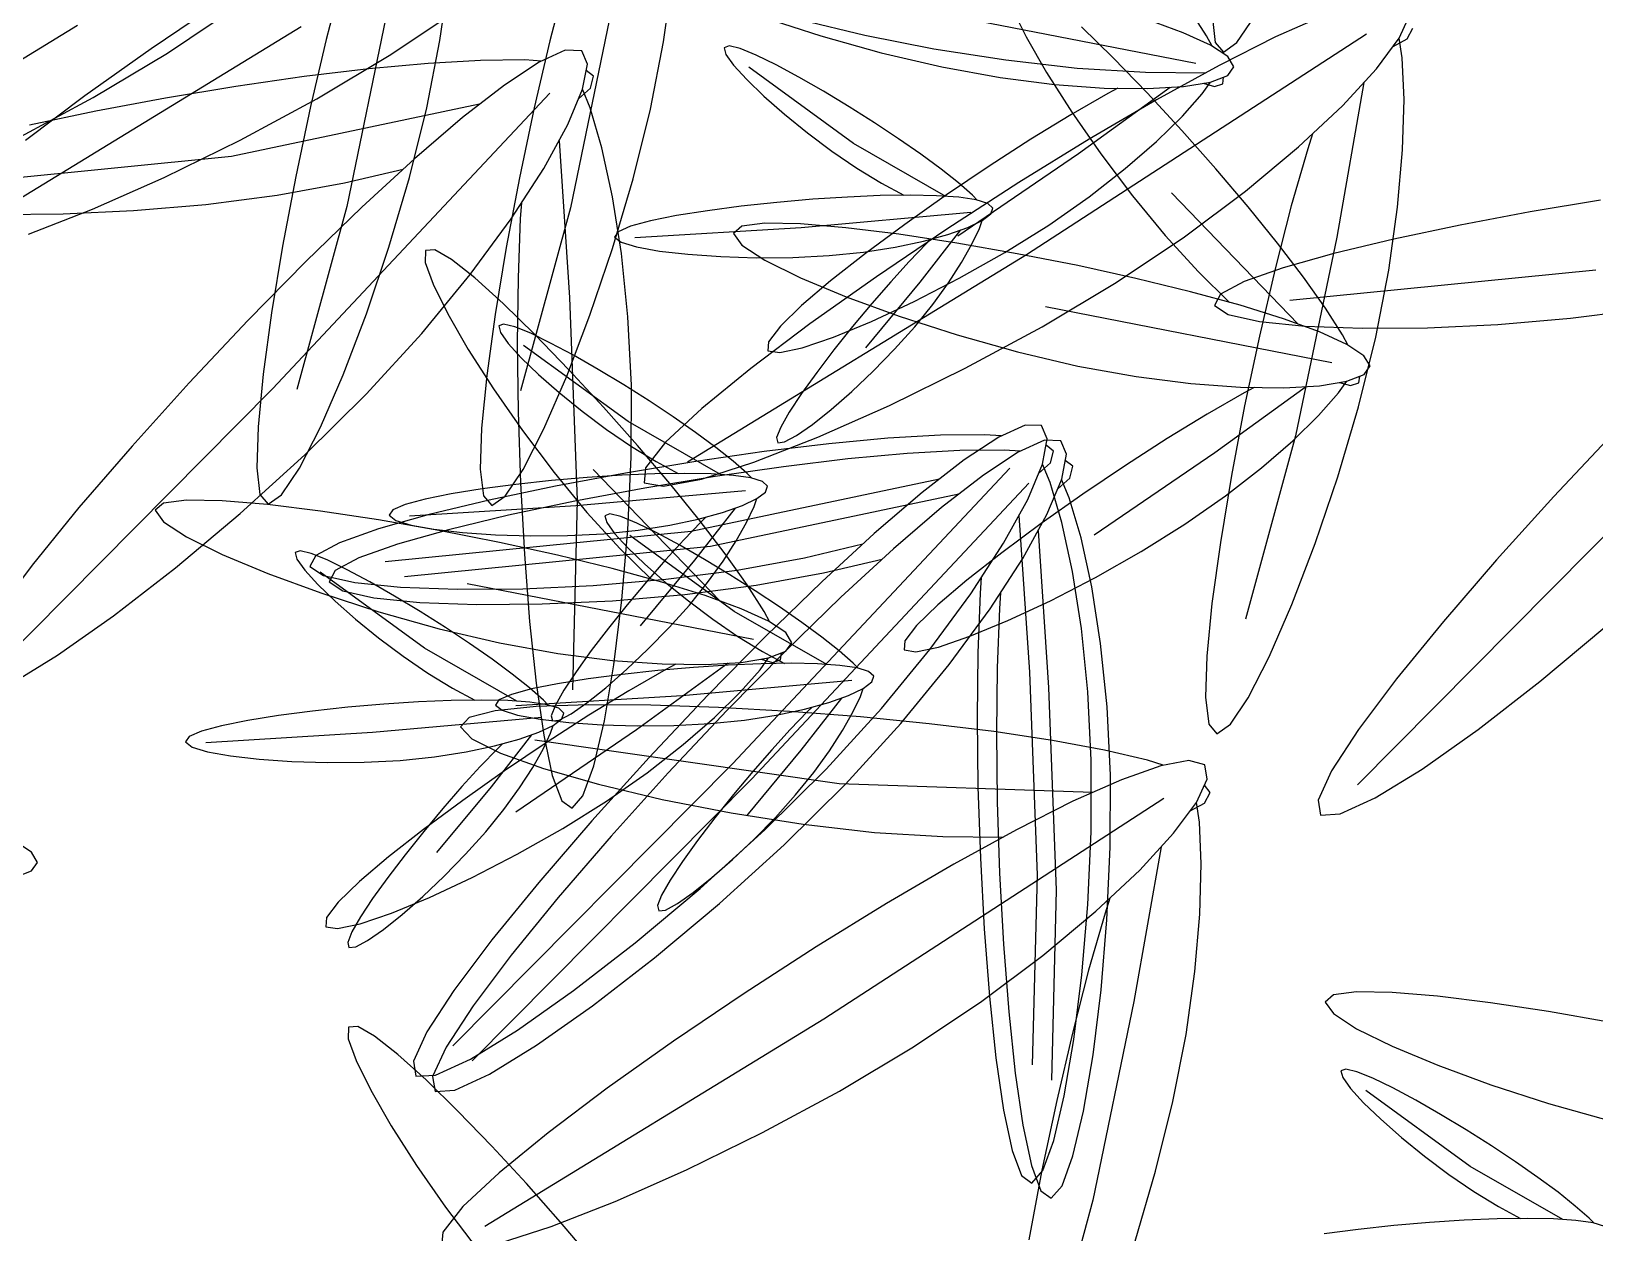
# Model space of a CAD drawing. Extents: x 302512 to 1034855, y -184136 to 410364.
# Drawn here: x 565200 to 566780, y 312235 to 313449 of the extents above; entities that cross this region are included whole.
import ezdxf

# ---------------------------------------------------------------- set-up
doc = ezdxf.new("R2010")
doc.units = 0
doc.header["$MEASUREMENT"] = 0
for name, color, linetype in [('F', 5, 'Continuous'), ('WALL', 4, 'Continuous'), ('坐椅', 7, 'Continuous'), ('建筑', 2, 'Continuous'), ('树', 80, 'Continuous'), ('绿化', 97, 'Continuous'), ('绿地', 3, 'Continuous')]:
    doc.layers.add(name, color=color, linetype=linetype)
doc.styles.add('DIM_FONT', font='SIMPLEX.shx', dxfattribs={"width": 0.8})

# ---------------------------------------------------------------- blocks, each defined once
blk = doc.blocks.new('A$C46FC3478')
at = {"layer": '建筑'}
blk.add_lwpolyline([(19540.3, 6013.8, -1.219954), (14822.4, 1630.1, -5.709585)], format="xyb", dxfattribs=at)
blk = doc.blocks.new('_F43BVI')
at = {"layer": '绿地'}
for p, q in [((-0.10913, 0.82807), (-0.10205, 0.86564)), ((-0.16382, 0.86274), (-0.16951, 0.82523)), ((-0.12917, 0.84887), (-0.16426, 0.68914)), ((-0.00488, 0.8314), (0.09169, 0.64362)), ((-0.16951, 0.82523), (-0.1744, 0.78779)), ((-0.11794, 0.79044), (-0.10913, 0.82807)), ((-0.27727, 0.79164), (-0.28172, 0.7963)), ((-0.2758, 0.78324), (-0.27727, 0.79164)), ((-0.12789, 0.7543), (-0.11794, 0.79044)), ((-0.26846, 0.78594), (-0.27895, 0.78766)), ((-0.24713, 0.78003), (-0.26846, 0.78594)), ((-0.1744, 0.78779), (-0.17825, 0.75194)), ((-0.22199, 0.77105), (-0.24713, 0.78003)), ((-0.28635, 0.7718), (-0.23074, 0.56357)), ((-0.19383, 0.75909), (-0.22199, 0.77105)), ((-0.26237, 0.76259), (-0.18863, 0.72331)), ((-0.16344, 0.74422), (-0.19383, 0.75909)), ((-0.17825, 0.75194), (-0.18085, 0.71921)), ((-0.13839, 0.7212), (-0.12789, 0.7543)), ((-0.13161, 0.72653), (-0.16344, 0.74422)), ((-0.24486, 0.72819), (-0.23811, 0.72328)), ((-0.23811, 0.72328), (-0.21191, 0.70553)), ((-0.18863, 0.72331), (-0.09486, 0.66976)), ((-0.09919, 0.70626), (-0.13161, 0.72653)), ((-0.30344, 0.70497), (-0.31394, 0.71837)), ((-0.18085, 0.71921), (-0.18198, 0.69115)), ((-0.14886, 0.6927), (-0.13839, 0.7212)), ((-0.13824, 0.71021), (-0.15465, 0.70594)), ((-0.13202, 0.71132), (-0.13824, 0.71021)), ((-0.11122, 0.71053), (-0.11452, 0.71204)), ((-0.11125, 0.70589), (-0.11122, 0.71053)), ((-0.3009, 0.69659), (-0.30344, 0.70497)), ((-0.21191, 0.70553), (-0.18277, 0.68694)), ((-0.12588, 0.70017), (-0.20135, 0.56457)), ((-0.17387, 0.69993), (-0.19537, 0.69238)), ((-0.15465, 0.70594), (-0.17387, 0.69993)), ((-0.1147, 0.70081), (-0.11125, 0.70589)), ((-0.10955, 0.69853), (-0.11412, 0.70467)), ((-0.10147, 0.68479), (-0.10955, 0.69853)), ((-0.06734, 0.68437), (-0.09919, 0.70626)), ((-0.31197, 0.69069), (-0.32838, 0.68642)), ((-0.3212, 0.69686), (-0.30713, 0.69404)), ((-0.30575, 0.69179), (-0.31197, 0.69069)), ((-0.30713, 0.69404), (-0.3009, 0.69659)), ((-0.28496, 0.69101), (-0.28826, 0.69252)), ((-0.28499, 0.68637), (-0.28496, 0.69101)), ((-0.19537, 0.69238), (-0.21861, 0.6835)), ((-0.18198, 0.69115), (-0.18141, 0.66928)), ((-0.15872, 0.67035), (-0.14886, 0.6927)), ((0.35244, 0.69089), (0.34914, 0.68926)), ((-0.30351, 0.65392), (-0.29331, 0.68427)), ((-0.28844, 0.68128), (-0.28499, 0.68637)), ((-0.28329, 0.679), (-0.28785, 0.68515)), ((-0.21861, 0.6835), (-0.24307, 0.6735)), ((-0.15095, 0.68956), (-0.23827, 0.64706)), ((-0.18277, 0.68694), (-0.15138, 0.66794)), ((-0.11809, 0.68339), (-0.09959, 0.62616)), ((-0.09295, 0.66756), (-0.10147, 0.68479)), ((-0.0373, 0.66196), (-0.06734, 0.68437)), ((0.34063, 0.6842), (0.33084, 0.67772)), ((0.34914, 0.68926), (0.34063, 0.6842)), ((-0.29962, 0.68064), (-0.37509, 0.54505)), ((-0.27521, 0.66527), (-0.28329, 0.679)), ((-0.24307, 0.6735), (-0.26812, 0.66261)), ((0.34536, 0.67562), (0.30332, 0.63765)), ((0.33084, 0.67772), (0.32001, 0.67)), ((-0.26669, 0.64804), (-0.27521, 0.66527)), ((-0.18141, 0.66928), (-0.17891, 0.65514)), ((-0.16739, 0.65569), (-0.15872, 0.67035)), ((-0.15138, 0.66794), (-0.11852, 0.64899)), ((-0.09486, 0.66976), (-0.01053, 0.6143)), ((-0.08437, 0.64727), (-0.09295, 0.66756)), ((0.32001, 0.67), (0.30843, 0.66126)), ((-0.26812, 0.66261), (-0.29283, 0.65126)), ((-0.29182, 0.66387), (-0.27333, 0.60663)), ((-0.19378, 0.64776), (-0.17331, 0.65836)), ((-0.12625, 0.65683), (-0.12521, 0.65091)), ((-0.01029, 0.64014), (-0.0373, 0.66196)), ((0.30843, 0.66126), (0.29635, 0.65169)), ((-0.3169, 0.62005), (-0.30351, 0.65392)), ((-0.29283, 0.65126), (-0.31617, 0.63989)), ((-0.17891, 0.65514), (-0.17426, 0.65027)), ((-0.17426, 0.65027), (-0.16739, 0.65569)), ((-0.12521, 0.65091), (-0.12054, 0.62861)), ((-0.11852, 0.64899), (-0.08541, 0.63082)), ((0.29635, 0.65169), (0.28407, 0.64153)), ((0.32814, 0.64526), (0.33789, 0.65452)), ((-0.25811, 0.62775), (-0.26669, 0.64804)), ((-0.21766, 0.63694), (-0.19378, 0.64776)), ((-0.07609, 0.62437), (-0.08437, 0.64727)), ((0.01245, 0.62001), (-0.01029, 0.64014)), ((0.28407, 0.64153), (0.27207, 0.63116)), ((0.31651, 0.63532), (0.32814, 0.64526)), ((-0.31617, 0.63989), (-0.33712, 0.62895)), ((-0.29998, 0.63731), (-0.29895, 0.63139)), ((-0.24328, 0.62688), (-0.21766, 0.63694)), ((0.30332, 0.63765), (0.24765, 0.59742)), ((0.30378, 0.62553), (0.31651, 0.63532)), ((-0.29895, 0.63139), (-0.29427, 0.60908)), ((-0.2696, 0.61784), (-0.24328, 0.62688)), ((-0.24983, 0.60484), (-0.25811, 0.62775)), ((-0.12054, 0.62861), (-0.11477, 0.6044)), ((-0.09959, 0.62616), (-0.07787, 0.5515)), ((-0.08541, 0.63082), (-0.05342, 0.61418)), ((-0.06848, 0.59927), (-0.07609, 0.62437)), ((0.27207, 0.63116), (0.26083, 0.62101)), ((0.2905, 0.6162), (0.30378, 0.62553)), ((-0.33276, 0.58526), (-0.3169, 0.62005)), ((-0.29545, 0.61008), (-0.2696, 0.61784)), ((0.02969, 0.60269), (0.01245, 0.62001)), ((0.26083, 0.62101), (0.25087, 0.61148)), ((0.27728, 0.60766), (0.2905, 0.6162)), ((-0.31965, 0.60382), (-0.29545, 0.61008)), ((-0.29427, 0.60908), (-0.2885, 0.58488)), ((-0.05342, 0.61418), (-0.02388, 0.59986)), ((0.25087, 0.61148), (0.24266, 0.603)), ((0.26473, 0.60023), (0.27728, 0.60766)), ((-0.35845, 0.59676), (-0.34104, 0.5993)), ((-0.34104, 0.5993), (-0.31965, 0.60382)), ((-0.27333, 0.60663), (-0.25161, 0.53198)), ((-0.24221, 0.57975), (-0.24983, 0.60484)), ((-0.11477, 0.6044), (-0.10804, 0.57885)), ((-0.06184, 0.57256), (-0.06848, 0.59927)), ((-0.02388, 0.59986), (0.00185, 0.5886)), ((0.04019, 0.58929), (0.02969, 0.60269)), ((0.24266, 0.603), (0.23673, 0.59599)), ((0.25348, 0.59423), (0.26473, 0.60023)), ((0.23673, 0.59599), (0.23356, 0.59086)), ((0.23356, 0.59086), (0.23365, 0.58804)), ((0.24413, 0.58998), (0.25348, 0.59423)), ((-0.35031, 0.55083), (-0.33276, 0.58526)), ((-0.2885, 0.58488), (-0.28178, 0.55933)), ((0.00185, 0.5886), (0.02243, 0.58118)), ((0.04273, 0.58091), (0.04019, 0.58929)), ((0.23365, 0.58804), (0.23732, 0.58781)), ((0.23732, 0.58781), (0.24413, 0.58998)), ((-0.23558, 0.55303), (-0.24221, 0.57975)), ((-0.10804, 0.57885), (-0.10052, 0.5526)), ((0.02243, 0.58118), (0.0365, 0.57836)), ((0.0365, 0.57836), (0.04273, 0.58091)), ((-0.05632, 0.54529), (-0.06184, 0.57256)), ((0.07138, 0.56783), (0.06662, 0.56615)), ((0.07583, 0.56318), (0.07138, 0.56783)), ((-0.28178, 0.55933), (-0.27426, 0.53307)), ((-0.23074, 0.56357), (-0.18188, 0.35815)), ((0.08464, 0.55747), (0.07415, 0.55919)), ((0.0773, 0.55477), (0.07583, 0.56318)), ((0.10597, 0.55156), (0.08464, 0.55747)), ((-0.36861, 0.51812), (-0.35031, 0.55083)), ((-0.23006, 0.52576), (-0.23558, 0.55303)), ((-0.11625, 0.55209), (-0.12047, 0.54932)), ((-0.11082, 0.54863), (-0.11625, 0.55209)), ((-0.10738, 0.54082), (-0.11082, 0.54863)), ((-0.10052, 0.5526), (-0.09248, 0.52662)), ((0.13111, 0.54259), (0.10597, 0.55156)), ((-0.2784, 0.54104), (-0.2882, 0.53455)), ((-0.26135, 0.54247), (-0.28165, 0.45425)), ((-0.2699, 0.54609), (-0.2784, 0.54104)), ((-0.26659, 0.54772), (-0.2699, 0.54609)), ((-0.25193, 0.5442), (-0.25548, 0.5469)), ((-0.24517, 0.53781), (-0.25193, 0.5442)), ((-0.1271, 0.54486), (-0.13131, 0.54209)), ((-0.12166, 0.5414), (-0.1271, 0.54486)), ((-0.11822, 0.53359), (-0.12166, 0.5414)), ((-0.1009, 0.5452), (-0.11149, 0.54436)), ((-0.07877, 0.54456), (-0.1009, 0.5452)), ((-0.05222, 0.54186), (-0.07877, 0.54456)), ((-0.052, 0.51865), (-0.05632, 0.54529)), ((-0.02201, 0.53698), (-0.05222, 0.54186)), ((0.04472, 0.54143), (0.03247, 0.52132)), ((0.04986, 0.54854), (0.04472, 0.54143)), ((0.06675, 0.54333), (0.12236, 0.3351)), ((0.15927, 0.53062), (0.13111, 0.54259)), ((-0.27367, 0.53246), (-0.31571, 0.49448)), ((-0.2882, 0.53455), (-0.29902, 0.52684)), ((-0.27426, 0.53307), (-0.26622, 0.50709)), ((-0.25426, 0.53433), (-0.23462, 0.50526)), ((-0.23761, 0.52953), (-0.24517, 0.53781)), ((-0.11174, 0.53797), (-0.12234, 0.53713)), ((-0.08962, 0.53733), (-0.11174, 0.53797)), ((-0.06306, 0.53463), (-0.08962, 0.53733)), ((-0.03286, 0.52975), (-0.06306, 0.53463)), ((0.01105, 0.52981), (-0.02201, 0.53698)), ((0.09073, 0.53412), (0.16447, 0.49484)), ((-0.29902, 0.52684), (-0.31061, 0.51809)), ((-0.22951, 0.51956), (-0.23761, 0.52953)), ((-0.22573, 0.49912), (-0.23006, 0.52576)), ((-0.13253, 0.52821), (-0.13582, 0.52008)), ((-0.11488, 0.52719), (-0.01108, 0.3383)), ((-0.09248, 0.52662), (-0.08426, 0.502)), ((-0.08939, 0.52398), (-0.00841, 0.50348)), ((0.00021, 0.52258), (-0.03286, 0.52975)), ((0.04619, 0.52024), (0.01105, 0.52981)), ((0.18966, 0.51575), (0.15927, 0.53062)), ((-0.38672, 0.4885), (-0.36861, 0.51812)), ((-0.31061, 0.51809), (-0.32269, 0.50852)), ((-0.25452, 0.51813), (-0.25299, 0.51497)), ((-0.22116, 0.50806), (-0.22951, 0.51956)), ((-0.14337, 0.52098), (-0.14666, 0.51285)), ((-0.13582, 0.52008), (-0.14291, 0.49762)), ((-0.12573, 0.51996), (-0.02193, 0.33107)), ((-0.10024, 0.51675), (-0.01925, 0.49625)), ((-0.04895, 0.49383), (-0.052, 0.51865)), ((0.03535, 0.51301), (0.00021, 0.52258)), ((0.03247, 0.52132), (0.01908, 0.49675)), ((0.08252, 0.50832), (0.04619, 0.52024)), ((0.22149, 0.49806), (0.18966, 0.51575)), ((-0.32269, 0.50852), (-0.33496, 0.49836)), ((-0.2909, 0.50209), (-0.28114, 0.51135)), ((-0.26622, 0.50709), (-0.25799, 0.48247)), ((-0.25299, 0.51497), (-0.24675, 0.50324)), ((-0.21282, 0.49524), (-0.22116, 0.50806)), ((-0.14666, 0.51285), (-0.15375, 0.49039)), ((0.05197, 0.50853), (0.00586, 0.38178)), ((0.07167, 0.50109), (0.03535, 0.51301)), ((0.11868, 0.49468), (0.08252, 0.50832)), ((-0.30252, 0.49216), (-0.2909, 0.50209)), ((-0.24675, 0.50324), (-0.23959, 0.49061)), ((-0.23462, 0.50526), (-0.21034, 0.46694)), ((-0.22268, 0.47431), (-0.22573, 0.49912)), ((-0.08426, 0.502), (-0.07615, 0.47979)), ((-0.00841, 0.50348), (0.09545, 0.47392)), ((0.10783, 0.48745), (0.07167, 0.50109)), ((0.10824, 0.49973), (0.11499, 0.49481)), ((-0.31571, 0.49448), (-0.37138, 0.45425)), ((-0.33496, 0.49836), (-0.34697, 0.488)), ((-0.31525, 0.48236), (-0.30252, 0.49216)), ((-0.23959, 0.49061), (-0.23168, 0.47738)), ((-0.20477, 0.48134), (-0.21282, 0.49524)), ((-0.14291, 0.49762), (-0.15003, 0.47057)), ((-0.06417, 0.49478), (-0.05644, 0.49162)), ((-0.05644, 0.49162), (-0.02675, 0.48065)), ((-0.04726, 0.47204), (-0.04895, 0.49383)), ((-0.01925, 0.49625), (0.08461, 0.46669)), ((0.01908, 0.49675), (0.00491, 0.46845)), ((0.11499, 0.49481), (0.14119, 0.47707)), ((0.15321, 0.4801), (0.11868, 0.49468)), ((0.16447, 0.49484), (0.25824, 0.4413)), ((0.25391, 0.4778), (0.22149, 0.49806)), ((-0.34697, 0.488), (-0.3582, 0.47784)), ((-0.32853, 0.47304), (-0.31525, 0.48236)), ((-0.25799, 0.48247), (-0.24988, 0.46027)), ((-0.15375, 0.49039), (-0.16087, 0.46334)), ((-0.13176, 0.48264), (-0.14622, 0.34854)), ((-0.12091, 0.48987), (-0.13537, 0.35577)), ((-0.07502, 0.48755), (-0.06729, 0.48439)), ((-0.06729, 0.48439), (-0.0376, 0.47342)), ((0.14236, 0.47287), (0.10783, 0.48745)), ((-0.3582, 0.47784), (-0.36817, 0.46832)), ((-0.23168, 0.47738), (-0.22321, 0.46389)), ((-0.22099, 0.45251), (-0.22268, 0.47431)), ((-0.19726, 0.46696), (-0.20477, 0.48134)), ((-0.07615, 0.47979), (-0.06847, 0.46109)), ((-0.02675, 0.48065), (0.00598, 0.46957)), ((0.09545, 0.47392), (0.1906, 0.44023)), ((0.14119, 0.47707), (0.17033, 0.45848)), ((0.18465, 0.46537), (0.15321, 0.4801)), ((0.28576, 0.4559), (0.25391, 0.4778)), ((-0.36817, 0.46832), (-0.37637, 0.45984)), ((-0.34176, 0.46449), (-0.32853, 0.47304)), ((-0.19052, 0.45273), (-0.19726, 0.46696)), ((-0.15003, 0.47057), (-0.15702, 0.4397)), ((-0.04701, 0.45444), (-0.04726, 0.47204)), ((-0.0376, 0.47342), (-0.00486, 0.46234)), ((0.00491, 0.46845), (-0.00972, 0.43714)), ((0.00598, 0.46957), (0.04101, 0.45862)), ((0.08461, 0.46669), (0.17975, 0.433)), ((0.17381, 0.45814), (0.14236, 0.47287)), ((-0.37637, 0.45984), (-0.38231, 0.45282)), ((-0.35431, 0.45706), (-0.34176, 0.46449)), ((-0.24988, 0.46027), (-0.2422, 0.44156)), ((-0.22321, 0.46389), (-0.2145, 0.45063)), ((-0.16087, 0.46334), (-0.16787, 0.43247)), ((-0.06847, 0.46109), (-0.06153, 0.44695)), ((-0.00486, 0.46234), (0.03016, 0.45139)), ((0.04101, 0.45862), (0.07745, 0.44809)), ((0.17033, 0.45848), (0.20172, 0.43947)), ((0.2007, 0.44404), (0.17381, 0.45814)), ((0.21154, 0.45127), (0.18465, 0.46537)), ((-0.38231, 0.45282), (-0.38548, 0.4477)), ((-0.3749, 0.44681), (-0.36556, 0.45106)), ((-0.36556, 0.45106), (-0.35431, 0.45706)), ((-0.28165, 0.45425), (-0.30391, 0.36841)), ((-0.22074, 0.43492), (-0.22099, 0.45251)), ((-0.2145, 0.45063), (-0.20589, 0.43817)), ((-0.18478, 0.43932), (-0.19052, 0.45273)), ((-0.04828, 0.44225), (-0.04701, 0.45444)), ((0.03016, 0.45139), (0.06661, 0.44086)), ((0.04959, 0.42545), (0.05979, 0.4558)), ((0.23242, 0.43857), (0.21154, 0.45127)), ((-0.38548, 0.4477), (-0.38538, 0.44487)), ((-0.38538, 0.44487), (-0.38172, 0.44464)), ((-0.38172, 0.44464), (-0.3749, 0.44681)), ((-0.2422, 0.44156), (-0.23527, 0.42742)), ((-0.06153, 0.44695), (-0.05566, 0.43844)), ((-0.05116, 0.43664), (-0.04828, 0.44225)), ((0.06661, 0.44086), (0.10309, 0.43113)), ((0.07745, 0.44809), (0.11394, 0.43836)), ((0.22158, 0.43134), (0.2007, 0.44404)), ((0.25824, 0.4413), (0.34257, 0.38584)), ((-0.22202, 0.42273), (-0.22074, 0.43492)), ((-0.20589, 0.43817), (-0.19775, 0.42704)), ((-0.1803, 0.42738), (-0.18478, 0.43932)), ((-0.16787, 0.43247), (-0.17458, 0.39857)), ((-0.15702, 0.4397), (-0.16374, 0.4058)), ((-0.1142, 0.4014), (-0.11156, 0.4333)), ((-0.10336, 0.40863), (-0.10071, 0.44054)), ((-0.05566, 0.43844), (-0.05116, 0.43664)), ((-0.00972, 0.43714), (-0.02447, 0.40354)), ((0.11394, 0.43836), (0.14898, 0.42986)), ((0.20172, 0.43947), (0.23458, 0.42052)), ((0.24583, 0.42807), (0.23242, 0.43857)), ((-0.3983, 0.41524), (-0.42869, 0.43011)), ((-0.23527, 0.42742), (-0.2294, 0.41892)), ((-0.19775, 0.42704), (-0.19041, 0.41781)), ((-0.17731, 0.41756), (-0.1803, 0.42738)), ((0.0362, 0.39158), (0.04959, 0.42545)), ((0.10309, 0.43113), (0.13814, 0.42263)), ((0.14898, 0.42986), (0.18109, 0.42301)), ((0.23498, 0.42084), (0.22158, 0.43134)), ((0.2503, 0.42055), (0.24583, 0.42807)), ((-0.2294, 0.41892), (-0.2249, 0.41712)), ((-0.2249, 0.41712), (-0.22202, 0.42273)), ((-0.19041, 0.41781), (-0.18423, 0.41101)), ((-0.17605, 0.41052), (-0.17731, 0.41756)), ((0.13814, 0.42263), (0.17024, 0.41578)), ((0.17024, 0.41578), (0.19792, 0.411)), ((0.18109, 0.42301), (0.20876, 0.41823)), ((0.20876, 0.41823), (0.23052, 0.41595)), ((0.23052, 0.41595), (0.24486, 0.41658)), ((0.23458, 0.42052), (0.26769, 0.40235)), ((0.23945, 0.41332), (0.23498, 0.42084)), ((0.24486, 0.41658), (0.2503, 0.42055)), ((-0.36647, 0.39755), (-0.3983, 0.41524)), ((-0.18423, 0.41101), (-0.17956, 0.40719)), ((-0.17675, 0.40692), (-0.17605, 0.41052)), ((-0.10826, 0.37254), (-0.10336, 0.40863)), ((-0.05283, 0.40872), (-0.06133, 0.40367)), ((-0.04952, 0.41035), (-0.05283, 0.40872)), ((-0.03486, 0.40683), (-0.03841, 0.40953)), ((0.19792, 0.411), (0.21967, 0.40872)), ((0.21967, 0.40872), (0.23402, 0.40935)), ((0.23402, 0.40935), (0.23945, 0.41332)), ((-0.17956, 0.40719), (-0.17675, 0.40692)), ((-0.16374, 0.4058), (-0.17003, 0.36964)), ((-0.1191, 0.36531), (-0.1142, 0.4014)), ((-0.06133, 0.40367), (-0.07113, 0.39718)), ((-0.04428, 0.4051), (-0.06459, 0.31688)), ((-0.02447, 0.40354), (-0.03896, 0.36849)), ((-0.02811, 0.40044), (-0.03486, 0.40683)), ((-0.02054, 0.39216), (-0.02811, 0.40044)), ((-0.42349, 0.39434), (-0.32972, 0.34079)), ((-0.33405, 0.37729), (-0.36647, 0.39755)), ((-0.17458, 0.39857), (-0.18087, 0.36241)), ((-0.05661, 0.39509), (-0.09864, 0.35711)), ((-0.07113, 0.39718), (-0.08195, 0.38947)), ((-0.03719, 0.39696), (-0.01755, 0.36789)), ((-0.01244, 0.38219), (-0.02054, 0.39216)), ((0.02034, 0.3568), (0.0362, 0.39158)), ((-0.15782, 0.38268), (-0.17813, 0.29446)), ((-0.16637, 0.38631), (-0.17487, 0.38125)), ((-0.16306, 0.38794), (-0.16637, 0.38631)), ((-0.1484, 0.38441), (-0.15195, 0.38711)), ((-0.14165, 0.37802), (-0.1484, 0.38441)), ((-0.08195, 0.38947), (-0.09354, 0.38072)), ((-0.44677, 0.37656), (-0.41763, 0.35797)), ((-0.39243, 0.37423), (-0.39665, 0.37146)), ((-0.387, 0.37077), (-0.39243, 0.37423)), ((-0.3022, 0.3554), (-0.33405, 0.37729)), ((-0.18467, 0.37477), (-0.19549, 0.36705)), ((-0.17487, 0.38125), (-0.18467, 0.37477)), ((-0.15073, 0.37455), (-0.13109, 0.34547)), ((-0.13408, 0.36975), (-0.14165, 0.37802)), ((-0.09354, 0.38072), (-0.10562, 0.37115)), ((-0.06657, 0.37258), (-0.06987, 0.37409)), ((0.00586, 0.38178), (-0.06641, 0.23508)), ((-0.03746, 0.38076), (-0.03592, 0.3776)), ((-0.03592, 0.3776), (-0.02968, 0.36587)), ((-0.00409, 0.37069), (-0.01244, 0.38219)), ((-0.37708, 0.36733), (-0.38767, 0.3665)), ((-0.38356, 0.36296), (-0.387, 0.37077)), ((-0.35495, 0.3667), (-0.37708, 0.36733)), ((-0.3284, 0.364), (-0.35495, 0.3667)), ((-0.17015, 0.37267), (-0.21218, 0.3347)), ((-0.19549, 0.36705), (-0.20708, 0.35831)), ((-0.17003, 0.36964), (-0.17572, 0.33214)), ((-0.12598, 0.35977), (-0.13408, 0.36975)), ((-0.10999, 0.36799), (-0.12921, 0.36198)), ((-0.10562, 0.37115), (-0.11789, 0.36099)), ((-0.11534, 0.33497), (-0.10826, 0.37254)), ((-0.09358, 0.37226), (-0.10999, 0.36799)), ((-0.08736, 0.37337), (-0.09358, 0.37226)), ((-0.07383, 0.36472), (-0.06408, 0.37398)), ((-0.07004, 0.36286), (-0.06659, 0.36794)), ((-0.06489, 0.36058), (-0.06946, 0.36672)), ((-0.06659, 0.36794), (-0.06657, 0.37258)), ((-0.03896, 0.36849), (-0.05266, 0.33329)), ((-0.02968, 0.36587), (-0.02252, 0.35324)), ((-0.01755, 0.36789), (0.00673, 0.32957)), ((0.00425, 0.35787), (-0.00409, 0.37069)), ((-0.41763, 0.35797), (-0.38624, 0.33896)), ((-0.29819, 0.35911), (-0.3284, 0.364)), ((-0.26513, 0.35194), (-0.29819, 0.35911)), ((-0.20708, 0.35831), (-0.21916, 0.34874)), ((-0.18087, 0.36241), (-0.18656, 0.32491)), ((-0.08123, 0.36222), (-0.1567, 0.22662)), ((-0.151, 0.35834), (-0.14946, 0.35519)), ((-0.12921, 0.36198), (-0.15071, 0.35443)), ((-0.11789, 0.36099), (-0.1299, 0.35063)), ((-0.12618, 0.32774), (-0.1191, 0.36531)), ((-0.11763, 0.34828), (-0.12598, 0.35977)), ((-0.08546, 0.35479), (-0.07383, 0.36472)), ((-0.05681, 0.34684), (-0.06489, 0.36058)), ((0.01229, 0.34397), (0.00425, 0.35787)), ((-0.40871, 0.35035), (-0.412, 0.34221)), ((-0.39106, 0.34933), (-0.28726, 0.16044)), ((-0.27216, 0.33299), (-0.3022, 0.3554)), ((-0.22999, 0.34237), (-0.26513, 0.35194)), ((-0.10629, 0.35161), (-0.19361, 0.30911)), ((-0.18737, 0.34231), (-0.17762, 0.35157)), ((-0.15071, 0.35443), (-0.17396, 0.34555)), ((-0.13537, 0.35577), (-0.17046, 0.19604)), ((-0.09864, 0.35711), (-0.15431, 0.31688)), ((-0.14946, 0.35519), (-0.14322, 0.34345)), ((-0.1299, 0.35063), (-0.14113, 0.34047)), ((-0.09818, 0.34499), (-0.08546, 0.35479)), ((-0.02252, 0.35324), (-0.01461, 0.34001)), ((0.00279, 0.32236), (0.02034, 0.3568)), ((-0.412, 0.34221), (-0.41909, 0.31975)), ((-0.36557, 0.34612), (-0.28459, 0.32562)), ((-0.21916, 0.34874), (-0.23143, 0.33858)), ((-0.19366, 0.33046), (-0.22999, 0.34237)), ((-0.199, 0.33237), (-0.18737, 0.34231)), ((-0.17396, 0.34555), (-0.19841, 0.33555)), ((-0.14622, 0.34854), (-0.18131, 0.18881)), ((-0.14322, 0.34345), (-0.13606, 0.33082)), ((-0.13109, 0.34547), (-0.10681, 0.30716)), ((-0.10929, 0.33545), (-0.11763, 0.34828)), ((-0.11147, 0.33567), (-0.09818, 0.34499)), ((-0.07343, 0.34544), (-0.05494, 0.28821)), ((-0.0483, 0.32961), (-0.05681, 0.34684)), ((0.01981, 0.32959), (0.01229, 0.34397)), ((-0.38624, 0.33896), (-0.35337, 0.32002)), ((-0.32972, 0.34079), (-0.24539, 0.28533)), ((-0.24515, 0.31116), (-0.27216, 0.33299)), ((-0.21218, 0.3347), (-0.26785, 0.29447)), ((-0.23143, 0.33858), (-0.24344, 0.32821)), ((-0.19841, 0.33555), (-0.22346, 0.32466)), ((-0.14113, 0.34047), (-0.1511, 0.33095)), ((-0.12469, 0.32712), (-0.11147, 0.33567)), ((-0.12414, 0.29734), (-0.11534, 0.33497)), ((-0.10125, 0.32156), (-0.10929, 0.33545)), ((-0.05266, 0.33329), (-0.06498, 0.2994)), ((-0.01461, 0.34001), (-0.00614, 0.32652)), ((-0.01108, 0.3383), (0.08548, 0.15053)), ((0.12236, 0.3351), (0.17122, 0.12968)), ((-0.28459, 0.32562), (-0.18073, 0.29605)), ((-0.24344, 0.32821), (-0.25467, 0.31806)), ((-0.22346, 0.32466), (-0.24817, 0.31331)), ((-0.21172, 0.32258), (-0.199, 0.33237)), ((-0.1575, 0.31682), (-0.19366, 0.33046)), ((-0.18656, 0.32491), (-0.19145, 0.28746)), ((-0.17572, 0.33214), (-0.1806, 0.29469)), ((-0.1511, 0.33095), (-0.1593, 0.32247)), ((-0.13724, 0.31969), (-0.12469, 0.32712)), ((-0.13606, 0.33082), (-0.12815, 0.3176)), ((-0.13499, 0.29011), (-0.12618, 0.32774)), ((-0.03972, 0.30933), (-0.0483, 0.32961)), ((-0.02193, 0.33107), (0.07464, 0.1433)), ((-0.00614, 0.32652), (0.00257, 0.31326)), ((0.02655, 0.31536), (0.01981, 0.32959)), ((-0.43584, 0.30245), (-0.46623, 0.31732)), ((-0.41909, 0.31975), (-0.42621, 0.2927)), ((-0.35337, 0.32002), (-0.32027, 0.30184)), ((-0.34035, 0.31691), (-0.33262, 0.31375)), ((-0.25467, 0.31806), (-0.26464, 0.30853)), ((-0.22501, 0.31325), (-0.21172, 0.32258)), ((-0.1593, 0.32247), (-0.16524, 0.31545)), ((-0.12297, 0.30224), (-0.1575, 0.31682)), ((-0.14912, 0.30981), (-0.12865, 0.32041)), ((-0.14849, 0.31369), (-0.13724, 0.31969)), ((-0.12815, 0.3176), (-0.11968, 0.3041)), ((-0.09373, 0.30717), (-0.10125, 0.32156)), ((-0.06459, 0.31688), (-0.08685, 0.23104)), ((-0.08159, 0.31888), (-0.08056, 0.31296)), ((-0.01551, 0.28965), (0.00279, 0.32236)), ((-0.39709, 0.312), (-0.41155, 0.1779)), ((-0.33262, 0.31375), (-0.30293, 0.30279)), ((-0.26464, 0.30853), (-0.27284, 0.30005)), ((-0.24817, 0.31331), (-0.27151, 0.30194)), ((-0.22241, 0.29104), (-0.24515, 0.31116)), ((-0.23823, 0.30471), (-0.22501, 0.31325)), ((-0.173, 0.29899), (-0.14912, 0.30981)), ((-0.16524, 0.31545), (-0.16841, 0.31033)), ((-0.16841, 0.31033), (-0.16832, 0.3075)), ((-0.16465, 0.30727), (-0.15783, 0.30944)), ((-0.15783, 0.30944), (-0.14849, 0.31369)), ((-0.08056, 0.31296), (-0.07588, 0.29066)), ((-0.03144, 0.28642), (-0.03972, 0.30933)), ((0.00257, 0.31326), (0.01118, 0.3008)), ((0.03228, 0.30195), (0.02655, 0.31536)), ((-0.40401, 0.28476), (-0.43584, 0.30245)), ((-0.32027, 0.30184), (-0.28828, 0.28521)), ((-0.30293, 0.30279), (-0.2702, 0.29171)), ((-0.27151, 0.30194), (-0.29246, 0.291)), ((-0.27284, 0.30005), (-0.27878, 0.29304)), ((-0.25078, 0.29728), (-0.23823, 0.30471)), ((-0.16832, 0.3075), (-0.16465, 0.30727)), ((-0.09153, 0.28751), (-0.12297, 0.30224)), ((-0.11968, 0.3041), (-0.11097, 0.29085)), ((-0.08699, 0.29295), (-0.09373, 0.30717)), ((-0.06498, 0.2994), (-0.07533, 0.26825)), ((0.01118, 0.3008), (0.01932, 0.28967)), ((0.03677, 0.29001), (0.03228, 0.30195)), ((-0.42621, 0.2927), (-0.4332, 0.26183)), ((-0.29246, 0.291), (-0.31001, 0.28095)), ((-0.27878, 0.29304), (-0.28195, 0.28791)), ((-0.27137, 0.28703), (-0.26203, 0.29128)), ((-0.2702, 0.29171), (-0.23517, 0.28076)), ((-0.26203, 0.29128), (-0.25078, 0.29728)), ((-0.20517, 0.27372), (-0.22241, 0.29104)), ((-0.17813, 0.29446), (-0.20039, 0.20862)), ((-0.19863, 0.28893), (-0.173, 0.29899)), ((-0.1806, 0.29469), (-0.18446, 0.25884)), ((-0.18073, 0.29605), (-0.08558, 0.26237)), ((-0.13409, 0.2612), (-0.12414, 0.29734)), ((-0.08126, 0.27954), (-0.08699, 0.29295)), ((-0.37159, 0.2645), (-0.40401, 0.28476)), ((-0.28828, 0.28521), (-0.25874, 0.27088)), ((-0.28195, 0.28791), (-0.28186, 0.28509)), ((-0.28186, 0.28509), (-0.27819, 0.28486)), ((-0.27819, 0.28486), (-0.27137, 0.28703)), ((-0.22495, 0.27989), (-0.19863, 0.28893)), ((-0.19145, 0.28746), (-0.1953, 0.25161)), ((-0.14493, 0.25397), (-0.13499, 0.29011)), ((-0.11097, 0.29085), (-0.10237, 0.27838)), ((-0.06464, 0.2734), (-0.09153, 0.28751)), ((-0.07588, 0.29066), (-0.07011, 0.26645)), ((-0.05494, 0.28821), (-0.03322, 0.21355)), ((-0.03362, 0.26003), (-0.01551, 0.28965)), ((-0.02382, 0.26132), (-0.03144, 0.28642)), ((0.01932, 0.28967), (0.02666, 0.28044)), ((0.03976, 0.28019), (0.03677, 0.29001)), ((-0.46103, 0.28155), (-0.36726, 0.228)), ((-0.31001, 0.28095), (-0.32312, 0.27223)), ((-0.25079, 0.27213), (-0.22495, 0.27989)), ((-0.23517, 0.28076), (-0.19873, 0.27022)), ((-0.10237, 0.27838), (-0.09422, 0.26726)), ((-0.07677, 0.26759), (-0.08126, 0.27954)), ((0.02666, 0.28044), (0.03283, 0.27364)), ((0.04102, 0.27315), (0.03976, 0.28019)), ((-0.32312, 0.27223), (-0.33079, 0.2653)), ((-0.275, 0.26587), (-0.25079, 0.27213)), ((-0.25874, 0.27088), (-0.23301, 0.25962)), ((-0.19467, 0.26031), (-0.20517, 0.27372)), ((-0.19873, 0.27022), (-0.16224, 0.26049)), ((-0.09422, 0.26726), (-0.08689, 0.25802)), ((-0.07533, 0.26825), (-0.08314, 0.24127)), ((-0.07378, 0.25778), (-0.07677, 0.26759)), ((-0.07011, 0.26645), (-0.06338, 0.2409)), ((-0.04376, 0.26071), (-0.06464, 0.2734)), ((0.03283, 0.27364), (0.0375, 0.26982)), ((0.0375, 0.26982), (0.04032, 0.26955)), ((0.04032, 0.26955), (0.04102, 0.27315)), ((-0.48431, 0.26377), (-0.45517, 0.24518)), ((-0.4332, 0.26183), (-0.43992, 0.22793)), ((-0.37954, 0.23077), (-0.37689, 0.26267)), ((-0.33974, 0.24261), (-0.37159, 0.2645)), ((-0.33079, 0.2653), (-0.33198, 0.2606)), ((-0.33198, 0.2606), (-0.32605, 0.25848)), ((-0.32605, 0.25848), (-0.31379, 0.25881)), ((-0.31379, 0.25881), (-0.29639, 0.26135)), ((-0.29639, 0.26135), (-0.275, 0.26587)), ((-0.23301, 0.25962), (-0.21243, 0.2522)), ((-0.19213, 0.25194), (-0.19467, 0.26031)), ((-0.18446, 0.25884), (-0.18706, 0.22611)), ((-0.16224, 0.26049), (-0.1272, 0.25199)), ((-0.14459, 0.22811), (-0.13409, 0.2612)), ((-0.08689, 0.25802), (-0.08071, 0.25122)), ((-0.07252, 0.25074), (-0.07378, 0.25778)), ((-0.05061, 0.23486), (-0.03362, 0.26003)), ((-0.03035, 0.25021), (-0.04376, 0.26071)), ((-0.01719, 0.23461), (-0.02382, 0.26132)), ((-0.21243, 0.2522), (-0.19836, 0.24939)), ((-0.19836, 0.24939), (-0.19213, 0.25194)), ((-0.1953, 0.25161), (-0.1979, 0.21888)), ((-0.15544, 0.22088), (-0.14493, 0.25397)), ((-0.1272, 0.25199), (-0.09509, 0.24514)), ((-0.08071, 0.25122), (-0.07604, 0.24741)), ((-0.07322, 0.24713), (-0.07252, 0.25074)), ((-0.02588, 0.24268), (-0.03035, 0.25021)), ((-0.45517, 0.24518), (-0.42378, 0.22617)), ((-0.3097, 0.22019), (-0.33974, 0.24261)), ((-0.07673, 0.24242), (-0.09703, 0.1542)), ((-0.09509, 0.24514), (-0.06742, 0.24037)), ((-0.08528, 0.24604), (-0.09378, 0.24099)), ((-0.08314, 0.24127), (-0.08781, 0.2199)), ((-0.08197, 0.24767), (-0.08528, 0.24604)), ((-0.07604, 0.24741), (-0.07322, 0.24713)), ((-0.06731, 0.24415), (-0.07086, 0.24685)), ((-0.06055, 0.23776), (-0.06731, 0.24415)), ((-0.03132, 0.23872), (-0.02588, 0.24268)), ((-0.4656, 0.23459), (-0.41674, 0.02917)), ((-0.10357, 0.2345), (-0.1144, 0.22679)), ((-0.09378, 0.24099), (-0.10357, 0.2345)), ((-0.06964, 0.23428), (-0.04999, 0.20521)), ((-0.06742, 0.24037), (-0.04566, 0.23808)), ((-0.06553, 0.21551), (-0.05061, 0.23486)), ((-0.06338, 0.2409), (-0.05586, 0.21465)), ((-0.05299, 0.22949), (-0.06055, 0.23776)), ((-0.04566, 0.23808), (-0.03132, 0.23872)), ((-0.01166, 0.20734), (-0.01719, 0.23461)), ((-0.43992, 0.22793), (-0.44621, 0.19178)), ((-0.42378, 0.22617), (-0.39091, 0.20722)), ((-0.38444, 0.19468), (-0.37954, 0.23077)), ((-0.36726, 0.228), (-0.28293, 0.17254)), ((-0.18706, 0.22611), (-0.18818, 0.19805)), ((-0.15507, 0.19961), (-0.14459, 0.22811)), ((-0.08905, 0.23241), (-0.13109, 0.19444)), ((-0.1144, 0.22679), (-0.12599, 0.21804)), ((-0.04489, 0.21951), (-0.05299, 0.22949)), ((-0.28269, 0.19837), (-0.3097, 0.22019)), ((-0.1979, 0.21888), (-0.19903, 0.19082)), ((-0.16591, 0.19238), (-0.15544, 0.22088)), ((-0.12599, 0.21804), (-0.13807, 0.20847)), ((-0.08781, 0.2199), (-0.08877, 0.20558)), ((-0.0699, 0.21808), (-0.06836, 0.21493)), ((-0.03654, 0.20801), (-0.04489, 0.21951)), ((-0.13807, 0.20847), (-0.15034, 0.19831)), ((-0.10627, 0.20205), (-0.09652, 0.2113)), ((-0.07745, 0.20335), (-0.06553, 0.21551)), ((-0.06836, 0.21493), (-0.06213, 0.20319)), ((-0.05586, 0.21465), (-0.04783, 0.18867)), ((-0.0282, 0.19519), (-0.03654, 0.20801)), ((-0.39091, 0.20722), (-0.35781, 0.18905)), ((-0.16493, 0.17725), (-0.15507, 0.19961)), ((-0.1179, 0.19211), (-0.10627, 0.20205)), ((-0.08877, 0.20558), (-0.08542, 0.19974)), ((-0.08542, 0.19974), (-0.07745, 0.20335)), ((-0.06213, 0.20319), (-0.05497, 0.19056)), ((-0.04999, 0.20521), (-0.02572, 0.1669)), ((-0.00734, 0.1807), (-0.01166, 0.20734)), ((-0.44621, 0.19178), (-0.4519, 0.15427)), ((-0.39152, 0.15711), (-0.38444, 0.19468)), ((-0.25995, 0.17824), (-0.28269, 0.19837)), ((-0.18818, 0.19805), (-0.18761, 0.17618)), ((-0.13109, 0.19444), (-0.18676, 0.1542)), ((-0.17577, 0.17002), (-0.16591, 0.19238)), ((-0.15034, 0.19831), (-0.16234, 0.18795)), ((-0.13063, 0.18232), (-0.1179, 0.19211)), ((-0.02015, 0.18129), (-0.0282, 0.19519)), ((-0.35781, 0.18905), (-0.32582, 0.17242)), ((-0.19903, 0.19082), (-0.19845, 0.16895)), ((-0.16234, 0.18795), (-0.17358, 0.17779)), ((-0.05497, 0.19056), (-0.04706, 0.17733)), ((-0.04783, 0.18867), (-0.0396, 0.16405)), ((-0.41155, 0.1779), (-0.44664, 0.01818)), ((-0.24271, 0.16093), (-0.25995, 0.17824)), ((-0.18761, 0.17618), (-0.18511, 0.16205)), ((-0.17358, 0.17779), (-0.18355, 0.16827)), ((-0.17359, 0.16259), (-0.16493, 0.17725)), ((-0.14391, 0.17299), (-0.13063, 0.18232)), ((-0.04706, 0.17733), (-0.03859, 0.16384)), ((-0.01264, 0.16691), (-0.02015, 0.18129)), ((-0.00429, 0.15588), (-0.00734, 0.1807)), ((0.20597, 0.1786), (0.18152, 0.1686)), ((-0.32582, 0.17242), (-0.29628, 0.15809)), ((-0.19845, 0.16895), (-0.19596, 0.15482)), ((-0.18355, 0.16827), (-0.19175, 0.15979)), ((-0.18443, 0.15536), (-0.17577, 0.17002)), ((-0.15714, 0.16445), (-0.14391, 0.17299)), ((-0.00589, 0.15268), (-0.01264, 0.16691)), ((0.18152, 0.1686), (0.15647, 0.15771)), ((-0.29628, 0.15809), (-0.27055, 0.14683)), ((-0.28726, 0.16044), (-0.1907, -0.02734)), ((-0.23221, 0.14752), (-0.24271, 0.16093)), ((-0.19175, 0.15979), (-0.19768, 0.15278)), ((-0.18511, 0.16205), (-0.18047, 0.15718)), ((-0.18047, 0.15718), (-0.17359, 0.16259)), ((-0.16968, 0.15701), (-0.15714, 0.16445)), ((-0.0396, 0.16405), (-0.03149, 0.14184)), ((-0.03859, 0.16384), (-0.02987, 0.15058)), ((-0.4519, 0.15427), (-0.45678, 0.11683)), ((-0.40032, 0.11948), (-0.39152, 0.15711)), ((-0.19768, 0.15278), (-0.20086, 0.14765)), ((-0.19596, 0.15482), (-0.19131, 0.14995)), ((-0.19131, 0.14995), (-0.18443, 0.15536)), ((-0.19028, 0.14677), (-0.18094, 0.15101)), ((-0.18094, 0.15101), (-0.16968, 0.15701)), ((-0.09703, 0.1542), (-0.11929, 0.06836)), ((-0.02987, 0.15058), (-0.02127, 0.13812)), ((-0.00016, 0.13927), (-0.00589, 0.15268)), ((-0.0026, 0.13409), (-0.00429, 0.15588)), ((0.15647, 0.15771), (0.13176, 0.14636)), ((-0.27055, 0.14683), (-0.24997, 0.13941)), ((-0.22967, 0.13915), (-0.23221, 0.14752)), ((-0.20086, 0.14765), (-0.20076, 0.14482)), ((-0.20076, 0.14482), (-0.19709, 0.14459)), ((-0.19709, 0.14459), (-0.19028, 0.14677)), ((-0.03149, 0.14184), (-0.02381, 0.12314)), ((0.13176, 0.14636), (0.10842, 0.13499)), ((-0.24997, 0.13941), (-0.2359, 0.1366)), ((-0.2359, 0.1366), (-0.22967, 0.13915)), ((-0.02127, 0.13812), (-0.01313, 0.12699)), ((-0.00235, 0.11649), (-0.0026, 0.13409)), ((0.00432, 0.12733), (-0.00016, 0.13927)), ((0.10842, 0.13499), (0.08747, 0.12405)), ((-0.01313, 0.12699), (-0.00579, 0.11776)), ((0.00731, 0.11751), (0.00432, 0.12733)), ((-0.50314, 0.1218), (-0.45428, -0.08362)), ((-0.45678, 0.11683), (-0.46064, 0.08097)), ((-0.41027, 0.08334), (-0.40032, 0.11948)), ((-0.02381, 0.12314), (-0.01688, 0.109)), ((-0.00579, 0.11776), (0.00039, 0.11096)), ((-0.00362, 0.1043), (-0.00235, 0.11649)), ((0.00857, 0.11047), (0.00731, 0.11751)), ((0.08747, 0.12405), (0.06992, 0.114)), ((0.15498, 0.11294), (0.1813, 0.12198)), ((-0.01688, 0.109), (-0.011, 0.10049)), ((0.00039, 0.11096), (0.00506, 0.10714)), ((0.00787, 0.10687), (0.00857, 0.11047)), ((0.06992, 0.114), (0.05681, 0.10528)), ((0.12914, 0.10518), (0.15498, 0.11294)), ((-0.011, 0.10049), (-0.0065, 0.0987)), ((-0.0065, 0.0987), (-0.00362, 0.1043)), ((0.00506, 0.10714), (0.00787, 0.10687)), ((0.05681, 0.10528), (0.04914, 0.09835)), ((0.10493, 0.09892), (0.12914, 0.10518)), ((0.04914, 0.09835), (0.04795, 0.09365)), ((0.04795, 0.09365), (0.05388, 0.09153)), ((0.05388, 0.09153), (0.06613, 0.09186)), ((0.06613, 0.09186), (0.08354, 0.0944)), ((0.08354, 0.0944), (0.10493, 0.09892)), ((-0.42077, 0.05024), (-0.41027, 0.08334))]:
    blk.add_line(p, q, dxfattribs=at)
for points in [[(-0.04357, 0.83017), (-0.02172, 0.79024), (0.00085, 0.75094), (0.02325, 0.71392), (0.04457, 0.68079), (0.06391, 0.65319), (0.08036, 0.63274), (0.09303, 0.62106), (0.101, 0.61979), (0.10363, 0.62996), (0.10123, 0.65025), (0.09438, 0.67876), (0.08365, 0.71358), (0.0696, 0.75281), (0.05281, 0.79454)], [(0.25322, 0.73144), (0.2379, 0.70263), (0.22389, 0.6748), (0.21185, 0.64912), (0.20242, 0.62676), (0.19624, 0.6089), (0.19397, 0.59671), (0.19624, 0.59136), (0.20345, 0.59365), (0.21491, 0.60288), (0.22967, 0.61796), (0.2468, 0.63784), (0.26535, 0.66142), (0.28437, 0.68763), (0.30292, 0.71539)], [(-0.30285, 0.75356), (-0.29992, 0.72545), (-0.29483, 0.69227), (-0.28777, 0.65495), (-0.27896, 0.61443), (-0.2686, 0.57163), (-0.25693, 0.52763), (-0.24441, 0.48407), (-0.23152, 0.44277), (-0.21874, 0.4055), (-0.20656, 0.37408), (-0.19548, 0.35028), (-0.18597, 0.33592), (-0.17853, 0.33277), (-0.17355, 0.34202), (-0.17102, 0.3623), (-0.17086, 0.39162), (-0.17295, 0.428), (-0.17721, 0.46945), (-0.18353, 0.51398), (-0.19183, 0.55961), (-0.202, 0.60434), (-0.21385, 0.64641), (-0.22689, 0.68486), (-0.24052, 0.71895), (-0.25413, 0.74794), (-0.26715, 0.7711), (-0.27896, 0.78768), (-0.28898, 0.79694)], [(-0.39451, 0.46955), (-0.37549, 0.49576), (-0.35694, 0.52352), (-0.33981, 0.55176), (-0.32488, 0.57946), (-0.31238, 0.60589), (-0.30237, 0.63035), (-0.2949, 0.65217), (-0.29004, 0.67067), (-0.28785, 0.68516), (-0.2884, 0.69497), (-0.29175, 0.69942), (-0.29788, 0.69803), (-0.30652, 0.69119), (-0.3173, 0.67947), (-0.32985, 0.66345)], [(0.36165, 0.69548), (0.35906, 0.69743), (0.35584, 0.69566), (0.35211, 0.69042), (0.34797, 0.68211), (0.34354, 0.6711), (0.3389, 0.65778), (0.33418, 0.64255), (0.32948, 0.62577), (0.32491, 0.60785), (0.32059, 0.58923), (0.31667, 0.5706), (0.31334, 0.55274)], [(0.18208, 0.13383), (0.18224, 0.16315), (0.18015, 0.19953), (0.17589, 0.24098), (0.16957, 0.28551), (0.16127, 0.33114), (0.1511, 0.37587), (0.13925, 0.41794), (0.12621, 0.45639), (0.11258, 0.49048), (0.09897, 0.51947), (0.08595, 0.54263), (0.07414, 0.55921), (0.06412, 0.56847), (0.05648, 0.56968), (0.05169, 0.56237), (0.04968, 0.5472), (0.05025, 0.52509), (0.05318, 0.49698), (0.05827, 0.4638), (0.06533, 0.42648), (0.07414, 0.38596), (0.0845, 0.34316), (0.09617, 0.29916), (0.10869, 0.25561), (0.12158, 0.2143), (0.13436, 0.17704), (0.14654, 0.14561), (0.15762, 0.12182), (0.16713, 0.10745), (0.17457, 0.10431)], [(-0.49179, 0.19865), (-0.47927, 0.1551), (-0.46638, 0.11379), (-0.4536, 0.07653)], [(-0.40572, 0.06264), (-0.40781, 0.09902), (-0.41207, 0.14047), (-0.41839, 0.185), (-0.42669, 0.23063), (-0.43686, 0.27537), (-0.44871, 0.31743)], [(-0.18115, -0.02071), (-0.188, 0.0078), (-0.19873, 0.04262), (-0.21278, 0.08185), (-0.22957, 0.12358), (-0.24854, 0.1659), (-0.26911, 0.2069), (-0.29069, 0.24491), (-0.31254, 0.27913), (-0.33392, 0.30897), (-0.35408, 0.33387), (-0.37225, 0.35324), (-0.38769, 0.36651), (-0.39964, 0.37311), (-0.40734, 0.37245), (-0.41024, 0.36421), (-0.40856, 0.349), (-0.40273, 0.32767), (-0.39316, 0.30108), (-0.38028, 0.27008), (-0.3645, 0.23553), (-0.34625, 0.19829), (-0.32595, 0.15921), (-0.30411, 0.11927), (-0.28153, 0.07998), (-0.25913, 0.04296), (-0.23781, 0.00983), (-0.21848, -0.01777)], [(-0.45593, 0.07221), (-0.46423, 0.11784), (-0.4744, 0.16258), (-0.48625, 0.20464), (-0.49929, 0.24309), (-0.51292, 0.27718), (-0.52653, 0.30617), (-0.53955, 0.32933), (-0.55136, 0.34591), (-0.56138, 0.35517), (-0.56902, 0.35638), (-0.57381, 0.34907), (-0.57582, 0.3339), (-0.57525, 0.31179), (-0.57232, 0.28368), (-0.56723, 0.2505), (-0.56017, 0.21319), (-0.55136, 0.17266), (-0.541, 0.12986), (-0.52933, 0.08586)], [(-0.08267, -0.05065), (-0.08321, -0.04084), (-0.08656, -0.03639), (-0.0927, -0.03778), (-0.10133, -0.04463)]]:
    blk.add_lwpolyline(points, dxfattribs=at)
for points in [[(-0.21691, 0.5877), (-0.2329, 0.55909), (-0.24823, 0.53028), (-0.26223, 0.50245), (-0.27427, 0.47677), (-0.28371, 0.45442), (-0.28988, 0.43655), (-0.29216, 0.42436), (-0.28988, 0.41901), (-0.28267, 0.4213), (-0.27121, 0.43053), (-0.25645, 0.44562), (-0.23932, 0.46549), (-0.22077, 0.48907), (-0.20175, 0.51528), (-0.1832, 0.54304), (-0.16607, 0.57128), (-0.15114, 0.59899), (-0.13864, 0.62541), (-0.12863, 0.64987), (-0.12116, 0.67169), (-0.1163, 0.69019), (-0.11411, 0.70469), (-0.11466, 0.7145), (-0.11801, 0.71894), (-0.12415, 0.71756), (-0.13278, 0.71071), (-0.14356, 0.69899), (-0.15611, 0.68298), (-0.17009, 0.66326), (-0.18512, 0.64042), (-0.20084, 0.61503)], [(-0.29412, 0.46469), (-0.29844, 0.44606), (-0.30236, 0.42744), (-0.3057, 0.40957), (-0.30828, 0.39323), (-0.30994, 0.37917), (-0.31051, 0.36816), (-0.3098, 0.36096), (-0.30766, 0.35833), (-0.30399, 0.36078), (-0.29907, 0.36781), (-0.29324, 0.37866), (-0.28686, 0.39257), (-0.28029, 0.40879), (-0.27389, 0.42656), (-0.26799, 0.44513), (-0.26297, 0.46373), (-0.2591, 0.48168), (-0.25638, 0.49851), (-0.25473, 0.51384), (-0.25408, 0.52728), (-0.25436, 0.53843), (-0.25548, 0.54691), (-0.25738, 0.55232), (-0.25998, 0.55426), (-0.26319, 0.55249), (-0.26692, 0.54726), (-0.27106, 0.53894), (-0.2755, 0.52793), (-0.28013, 0.51462), (-0.28485, 0.49938), (-0.28955, 0.48261)], [(-0.04977, 0.33708), (-0.02793, 0.29714), (-0.00535, 0.25785), (0.01705, 0.22082), (0.03837, 0.1877), (0.0577, 0.1601), (0.07416, 0.13964), (0.08682, 0.12797), (0.0948, 0.12669), (0.09743, 0.13686), (0.09503, 0.15715), (0.08818, 0.18567), (0.07745, 0.22049), (0.0634, 0.25972), (0.04661, 0.30144), (0.02764, 0.34376), (0.00707, 0.38477), (-0.01451, 0.42278), (-0.03636, 0.45699), (-0.05774, 0.48684), (-0.0779, 0.51173), (-0.09607, 0.5311), (-0.11151, 0.54438), (-0.12346, 0.55097), (-0.13116, 0.55032), (-0.13406, 0.54208), (-0.13238, 0.52686), (-0.12655, 0.50553), (-0.11698, 0.47894), (-0.1041, 0.44794), (-0.08832, 0.4134), (-0.07007, 0.37616)], [(-0.06062, 0.32984), (-0.03877, 0.28991), (-0.0162, 0.25062), (0.0062, 0.21359), (0.02752, 0.18047), (0.04686, 0.15286), (0.06331, 0.13241), (0.07598, 0.12074), (0.08395, 0.11946), (0.08658, 0.12963), (0.08419, 0.14992), (0.07734, 0.17844), (0.0666, 0.21326), (0.05255, 0.25248), (0.03576, 0.29421), (0.0168, 0.33653), (-0.00377, 0.37754), (-0.02535, 0.41555), (-0.04721, 0.44976), (-0.06859, 0.47961), (-0.08874, 0.5045), (-0.10692, 0.52387), (-0.12235, 0.53715), (-0.1343, 0.54374), (-0.142, 0.54309), (-0.1449, 0.53485), (-0.14323, 0.51963), (-0.13739, 0.4983), (-0.12782, 0.47171), (-0.11494, 0.44071), (-0.09917, 0.40617), (-0.08092, 0.36893)], [(-0.07705, 0.32732), (-0.08138, 0.30869), (-0.08529, 0.29007), (-0.08863, 0.2722), (-0.09121, 0.25586), (-0.09287, 0.2418), (-0.09344, 0.23079), (-0.09274, 0.22359), (-0.09059, 0.22096), (-0.08693, 0.22341), (-0.082, 0.23044), (-0.07617, 0.24129), (-0.0698, 0.2552), (-0.06323, 0.27142), (-0.05682, 0.28919), (-0.05092, 0.30776), (-0.0459, 0.32636), (-0.04203, 0.34431), (-0.03931, 0.36114), (-0.03766, 0.37647), (-0.03702, 0.38991), (-0.03729, 0.40106), (-0.03842, 0.40954), (-0.04031, 0.41495), (-0.04291, 0.41689), (-0.04612, 0.41512), (-0.04985, 0.40989), (-0.05399, 0.40157), (-0.05843, 0.39056), (-0.06306, 0.37725), (-0.06778, 0.36201), (-0.07248, 0.34524)], [(-0.19059, 0.3049), (-0.19492, 0.28628), (-0.19883, 0.26765), (-0.20217, 0.24979), (-0.20475, 0.23345), (-0.20641, 0.21939), (-0.20698, 0.20838), (-0.20628, 0.20118), (-0.20413, 0.19855), (-0.20047, 0.201), (-0.19554, 0.20803), (-0.18971, 0.21888), (-0.18334, 0.23279), (-0.17677, 0.24901), (-0.17036, 0.26678), (-0.16446, 0.28534), (-0.15944, 0.30395), (-0.15557, 0.32189), (-0.15285, 0.33872), (-0.1512, 0.35405), (-0.15056, 0.36749), (-0.15083, 0.37865), (-0.15196, 0.38712), (-0.15385, 0.39253), (-0.15645, 0.39448), (-0.15966, 0.39271), (-0.16339, 0.38747), (-0.16753, 0.37916), (-0.17197, 0.36815), (-0.1766, 0.35483), (-0.18132, 0.3396), (-0.18602, 0.32282)], [(-0.17225, 0.24975), (-0.18825, 0.22114), (-0.20357, 0.19233), (-0.21757, 0.1645), (-0.22962, 0.13882), (-0.23905, 0.11647), (-0.24523, 0.0986), (-0.2475, 0.08641), (-0.24522, 0.08106), (-0.23802, 0.08335), (-0.22656, 0.09258), (-0.21179, 0.10767), (-0.19466, 0.12754), (-0.17612, 0.15112), (-0.1571, 0.17733), (-0.13854, 0.20509), (-0.12141, 0.23333), (-0.10649, 0.26104), (-0.09399, 0.28746), (-0.08397, 0.31192), (-0.0765, 0.33374), (-0.07164, 0.35224), (-0.06946, 0.36674), (-0.07, 0.37655), (-0.07335, 0.38099), (-0.07949, 0.37961), (-0.08812, 0.37276), (-0.0989, 0.36104), (-0.11145, 0.34503), (-0.12543, 0.32531), (-0.14046, 0.30247), (-0.15619, 0.27708)], [(-0.1095, 0.16464), (-0.11382, 0.14601), (-0.11774, 0.12739), (-0.12107, 0.10952), (-0.12366, 0.09318), (-0.12532, 0.07912), (-0.12588, 0.06811), (-0.12518, 0.06091), (-0.12304, 0.05828), (-0.11937, 0.06073), (-0.11445, 0.06776), (-0.10862, 0.07861), (-0.10224, 0.09253), (-0.09567, 0.10875), (-0.08926, 0.12652), (-0.08337, 0.14508), (-0.07835, 0.16368), (-0.07448, 0.18163), (-0.07176, 0.19846), (-0.07011, 0.21379), (-0.06946, 0.22723), (-0.06974, 0.23838), (-0.07086, 0.24686), (-0.07276, 0.25227), (-0.07536, 0.25422), (-0.07857, 0.25244), (-0.0823, 0.24721), (-0.08644, 0.23889), (-0.09088, 0.22788), (-0.09551, 0.21457), (-0.10023, 0.19933), (-0.10493, 0.18256)]]:
    blk.add_lwpolyline(points, close=True, dxfattribs=at)
at = {"style": 'DIM_FONT', "width": 0.7, "flags": 9}
for tag in ['YSIZE', 'XSIZE']:
    blk.add_attdef(tag, (0, 0), '', height=0.5, dxfattribs=at)
blk = doc.blocks.new('ZU')
at = {"layer": '绿地', "xscale": 1.5, "yscale": 1.5, "zscale": 0.001, "rotation": 260.5308552460376}
blk.add_blockref('_F43BVI', (-0.8522, 0.1655), dxfattribs=at)
blk = doc.blocks.new('A$C0B5A7686')
at = {"layer": '树', "linetype": 'ByBlock', "xscale": 640, "yscale": 640, "zscale": 640, "rotation": 151.15692544915}
blk.add_blockref('ZU', (642.75, 1492.57), dxfattribs=at)
blk = doc.blocks.new('A$C750B0621')
at = {"layer": '树'}
blk.add_blockref('A$C0B5A7686', (0, 0), dxfattribs=at)
blk = doc.blocks.new('A$C5AB93D8E')
at = {"layer": '绿化', "xscale": 0.8, "yscale": 0.8, "zscale": 0.8}
blk.add_blockref('A$C750B0621', (0, 0), dxfattribs=at)
blk = doc.blocks.new('A$C68DB62A4')
at = {"layer": '绿化', "rotation": 236.3690562220917}
blk.add_blockref('A$C5AB93D8E', (801.7, 2393.52), dxfattribs=at)
blk = doc.blocks.new('_F37GYG')
at = {"layer": '绿化', "linetype": 'ByBlock', "xscale": 0.2867748092958204, "yscale": 0.2867748092958204, "zscale": 0.2867748092958204}
blk.add_blockref('A$C68DB62A4', (-306.06, -300.5), dxfattribs=at)
at = {"style": 'DIM_FONT', "width": 0.8, "flags": 9}
for tag in ['YSIZE', 'XSIZE']:
    blk.add_attdef(tag, (0, 0), '', height=0.5, dxfattribs=at)

msp = doc.modelspace()

# ---------------------------------------------------------------- hatches: boundary and pattern name
at = {"linetype": 'ByBlock', "lineweight": 5}
h = msp.add_hatch(color=256, dxfattribs=at)
h.paths.add_polyline_path([(522592.5, 349253.9), (520797, 349301.4), (520829.7, 350538.8), (522625.3, 350491.3)], flags=16)
h.paths.add_polyline_path([(519829.3, 348499.2), (521552.6, 344814.8), (523659.8, 348397.9)], flags=17)
edge = h.paths.add_edge_path()
edge.add_line((572984.2, 342026.3), (375866.6, 347237.3))
edge.add_line((522608.4, 351499.9), (519298.7, 226302.4))

# ---------------------------------------------------------------- linework, layer by layer
at = {"layer": 'F'}
msp.add_lwpolyline([(566274.8, 307101.4, 0.246699), (567107.6, 313455.8, -0.365338), (569391.7, 319769.1, 0.268044), (570742.3, 322106.6, 0.268044)], format="xyb", dxfattribs=at)

# ---------------------------------------------------------------- block references
at = {"layer": 'WALL'}
msp.add_blockref('A$C46FC3478', (544543.8, 312988.8), dxfattribs=at)
at = {"layer": '坐椅', "xscale": 8.626176000000003, "yscale": 8.626176000000003, "zscale": 8.626176000000003}
msp.add_blockref('_F37GYG', (565279.5, 312153.5), dxfattribs=at)

doc.saveas('drawing.dxf')
